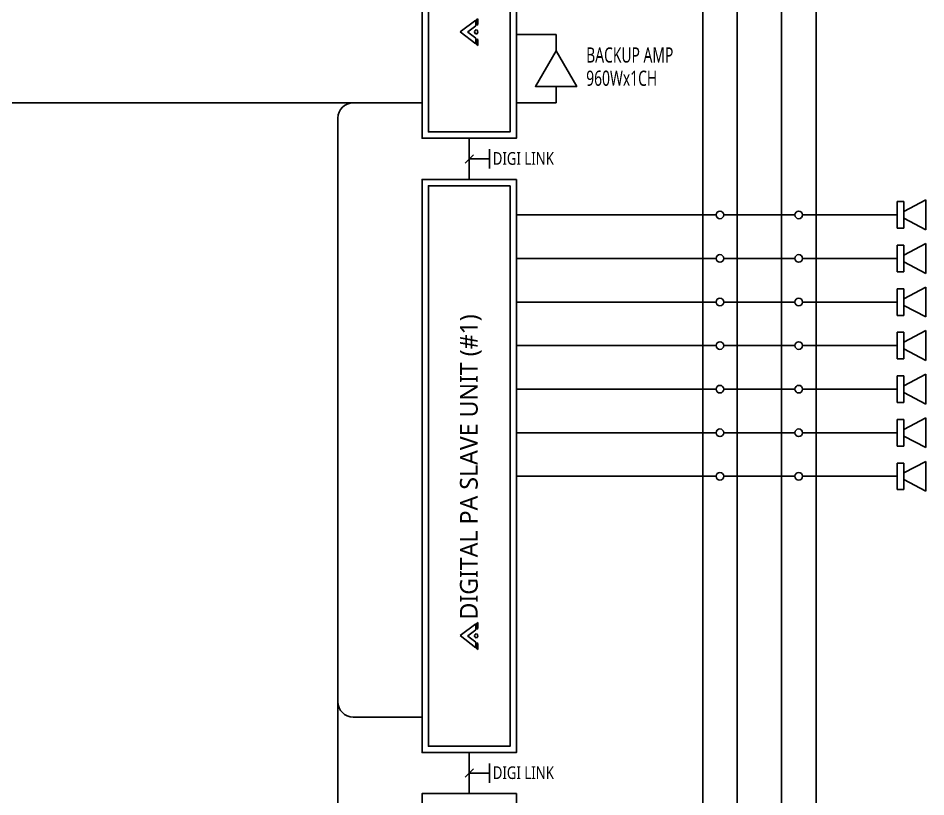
# Model space of a CAD drawing. Header units: millimetres. Extents: x 8410 to 16820, y 0 to 5940.
# Drawn here: x 10104 to 11895, y 3058 to 4595 of the extents above; entities that cross this region are included whole.
import ezdxf

# ---------------------------------------------------------------- set-up
doc = ezdxf.new("R2010")
doc.units = ezdxf.units.MM
doc.header["$LTSCALE"] = 500
for name, color, linetype in [('1', 1, 'Continuous'), ('2', 2, 'Continuous'), ('3', 3, 'Continuous'), ('4', 4, 'Continuous'), ('5', 5, 'Continuous'), ('6', 6, 'Continuous'), ('7', 7, 'Continuous')]:
    doc.layers.add(name, color=color, linetype=linetype)
doc.styles.add('sukwoo', font='malgun.ttf')

# ---------------------------------------------------------------- blocks, each defined once
blk = doc.blocks.new('A$C4FF60C7C')
at = {"layer": '3', "linetype": 'Continuous'}
for p, q in [((0, 27), (31.2, 50)), ((0, 27), (31.2, 50)), ((31.2, 38.4), (15.1, 26.7)), ((31.2, 38.4), (15.1, 26.7)), ((31.2, 50), (31.2, 38.4)), ((31.2, 50), (31.2, 38.4)), ((35, 52.8), (33.3, 51.6)), ((35, 52.8), (33.3, 51.6)), ((33.3, 51.6), (33.3, 39.9)), ((33.3, 51.6), (33.3, 39.9)), ((33.3, 39.9), (35, 41.1)), ((33.3, 39.9), (35, 41.1)), ((35, 41.1), (35, 52.8)), ((35, 41.1), (35, 52.8)), ((31.2, 2.9), (0, 27)), ((31.2, 2.9), (0, 27)), ((15.1, 26.7), (15.1, 26.2)), ((15.1, 26.7), (15.1, 26.2)), ((15.1, 26.2), (31.2, 14.2)), ((15.1, 26.2), (31.2, 14.2)), ((28.6, 26.6), (29.1, 28.6)), ((28.6, 26.6), (29.1, 28.6)), ((29.1, 24.6), (28.6, 26.6)), ((29.1, 24.6), (28.6, 26.6)), ((29.1, 28.6), (30.3, 30.1)), ((29.1, 28.6), (30.3, 30.1)), ((30.3, 23.1), (29.1, 24.6)), ((30.3, 23.1), (29.1, 24.6)), ((30.3, 30.1), (31.9, 30.6)), ((30.3, 30.1), (31.9, 30.6)), ((31.9, 22.6), (30.3, 23.1)), ((31.9, 22.6), (30.3, 23.1)), ((31.9, 30.6), (33.5, 30.1)), ((31.9, 30.6), (33.5, 30.1)), ((33.5, 23.1), (31.9, 22.6)), ((33.5, 23.1), (31.9, 22.6)), ((33.5, 30.1), (34.7, 28.6)), ((33.5, 30.1), (34.7, 28.6)), ((34.7, 24.6), (33.5, 23.1)), ((34.7, 24.6), (33.5, 23.1)), ((34.7, 28.6), (35.2, 26.6)), ((34.7, 28.6), (35.2, 26.6)), ((35.2, 26.6), (34.7, 24.6)), ((35.2, 26.6), (34.7, 24.6)), ((31.2, 14.2), (31.2, 2.9)), ((31.2, 14.2), (31.2, 2.9)), ((33.3, 12.7), (33.3, 1.3)), ((35, 11.4), (33.3, 12.7)), ((33.3, 12.7), (33.3, 1.3)), ((35, 11.4), (33.3, 12.7)), ((33.3, 1.3), (35, 0)), ((33.3, 1.3), (35, 0)), ((35, 0), (35, 11.4)), ((35, 0), (35, 11.4))]:
    blk.add_line(p, q, dxfattribs=at)
at = {"layer": '3'}
for p, q in [((35, 52.8), (33.3, 51.6)), ((35, 52.8), (33.3, 51.6)), ((33.3, 51.6), (33.3, 39.9)), ((33.3, 51.6), (33.3, 39.9)), ((33.3, 39.9), (35, 41.1)), ((33.3, 39.9), (35, 41.1)), ((35, 41.1), (35, 52.8)), ((35, 41.1), (35, 52.8)), ((33.3, 12.7), (33.3, 1.3)), ((35, 11.4), (33.3, 12.7)), ((33.3, 12.7), (33.3, 1.3)), ((35, 11.4), (33.3, 12.7)), ((33.3, 1.3), (35, 0)), ((33.3, 1.3), (35, 0)), ((35, 0), (35, 11.4)), ((35, 0), (35, 11.4))]:
    blk.add_line(p, q, dxfattribs=at)
blk = doc.blocks.new('GSG')
at = {"layer": '5'}
for p, q in [((-23.1, 17.9), (8.1, 40.9)), ((-23.1, 17.9), (8.1, 40.9)), ((8.1, 40.9), (8.1, 29.2)), ((8.1, 40.9), (8.1, 29.2)), ((11.9, 43.6), (10.2, 42.4)), ((11.9, 43.6), (10.2, 42.4)), ((11.9, 43.6), (10.2, 42.4)), ((11.9, 43.6), (10.2, 42.4)), ((10.2, 42.4), (10.2, 30.8)), ((10.2, 42.4), (10.2, 30.8)), ((10.2, 42.4), (10.2, 30.8)), ((10.2, 42.4), (10.2, 30.8)), ((11.9, 32), (11.9, 43.6)), ((11.9, 32), (11.9, 43.6)), ((11.9, 32), (11.9, 43.6)), ((11.9, 32), (11.9, 43.6)), ((8.1, 29.2), (-8, 17.5)), ((8.1, 29.2), (-8, 17.5)), ((5.5, 17.5), (5.9, 19.5)), ((5.5, 17.5), (5.9, 19.5)), ((5.9, 19.5), (7.1, 20.9)), ((5.9, 19.5), (7.1, 20.9)), ((7.1, 20.9), (8.8, 21.5)), ((7.1, 20.9), (8.8, 21.5)), ((8.8, 21.5), (10.4, 20.9)), ((8.8, 21.5), (10.4, 20.9)), ((10.2, 30.8), (11.9, 32)), ((10.2, 30.8), (11.9, 32)), ((10.2, 30.8), (11.9, 32)), ((10.2, 30.8), (11.9, 32)), ((10.4, 20.9), (11.6, 19.5)), ((10.4, 20.9), (11.6, 19.5)), ((11.6, 19.5), (12, 17.5)), ((11.6, 19.5), (12, 17.5)), ((8.1, -6.2), (-23.1, 17.9)), ((8.1, -6.2), (-23.1, 17.9)), ((-8, 17.5), (-8, 17.1)), ((-8, 17.5), (-8, 17.1)), ((-8, 17.1), (8.1, 5.1)), ((-8, 17.1), (8.1, 5.1)), ((5.9, 15.5), (5.5, 17.5)), ((5.9, 15.5), (5.5, 17.5)), ((7.1, 14), (5.9, 15.5)), ((7.1, 14), (5.9, 15.5)), ((8.8, 13.5), (7.1, 14)), ((8.8, 13.5), (7.1, 14)), ((8.1, 5.1), (8.1, -6.2)), ((8.1, 5.1), (8.1, -6.2)), ((10.4, 14), (8.8, 13.5)), ((10.4, 14), (8.8, 13.5)), ((10.2, 3.6), (10.2, -7.8)), ((11.9, 2.3), (10.2, 3.6)), ((10.2, 3.6), (10.2, -7.8)), ((11.9, 2.3), (10.2, 3.6)), ((10.2, 3.6), (10.2, -7.8)), ((11.9, 2.3), (10.2, 3.6)), ((10.2, 3.6), (10.2, -7.8)), ((11.9, 2.3), (10.2, 3.6)), ((11.6, 15.5), (10.4, 14)), ((11.6, 15.5), (10.4, 14)), ((12, 17.5), (11.6, 15.5)), ((12, 17.5), (11.6, 15.5)), ((11.9, -9.1), (11.9, 2.3)), ((11.9, -9.1), (11.9, 2.3)), ((11.9, -9.1), (11.9, 2.3)), ((11.9, -9.1), (11.9, 2.3)), ((10.2, -7.8), (11.9, -9.1)), ((10.2, -7.8), (11.9, -9.1)), ((10.2, -7.8), (11.9, -9.1)), ((10.2, -7.8), (11.9, -9.1))]:
    blk.add_line(p, q, dxfattribs=at)
blk = doc.blocks.new('A$C3F114D02')
for p, q in [((7.22, 31.03), (0, 31.03)), ((0, 31.03), (0, 1.77)), ((31.6, 32.81), (7.22, 20.07)), ((7.22, 1.77), (7.22, 31.03)), ((31.6, 0), (31.6, 32.81)), ((7.22, 12.74), (31.6, 0)), ((0, 1.77), (7.22, 1.77))]:
    blk.add_line(p, q)

msp = doc.modelspace()

# ---------------------------------------------------------------- linework, layer by layer
for p, q in [((11165.5, 4563), (11087.2, 4563)), ((11165.5, 4530.7), (11165.5, 4563)), ((11165.5, 4460.1), (11165.5, 4427.8)), ((11165.5, 4427.8), (11087.2, 4427.8)), ((10994.1, 4357.8), (10994.1, 4276.7)), ((10994.1, 3145.7), (10994.1, 3064.6))]:
    msp.add_line(p, q)
at = {"layer": '1'}
for points in [[(11087.2, 5488.9), (10901.1, 5488.9), (10901.1, 4357.8), (11087.2, 4357.8)], [(11074.7, 5476.4), (10913.6, 5476.4), (10913.6, 4370.3), (11074.7, 4370.3)], [(11087.2, 4276.7), (10901.1, 4276.7), (10901.1, 3145.7), (11087.2, 3145.7)], [(11074.7, 4264.2), (10913.6, 4264.2), (10913.6, 3158.2), (11074.7, 3158.2)], [(11087.2, 3064.6), (10901.1, 3064.6), (10901.1, 1933.5), (11087.2, 1933.5)]]:
    msp.add_lwpolyline(points, close=True, dxfattribs=at)
at = {"layer": '4'}
for p, q in [((9800.2, 4427.8), (10901.1, 4427.8)), ((10734.9, 4397.8), (10734.9, 595.7)), ((10764.9, 3215.7), (10901.1, 3215.7))]:
    msp.add_line(p, q, dxfattribs=at)
for centre, start, end in [((10764.9, 4397.8), 90, 180), ((10764.9, 3245.7), 180, 270)]:
    msp.add_arc(centre, 30, start, end, dxfattribs=at)
at = {"layer": '6'}
for p, q in [((11034.1, 4336.2), (11034.1, 4298.4)), ((11002.3, 4325.5), (10986, 4309.1)), ((11034.1, 4317.3), (10994.1, 4317.3)), ((11034.1, 3124), (11034.1, 3086.2)), ((11002.3, 3113.3), (10986, 3096.9)), ((11034.1, 3105.1), (10994.1, 3105.1))]:
    msp.add_line(p, q, dxfattribs=at)
for points in [[(11454.8, 5451.1), (11522.8, 5451.1), (11522.8, 721.4), (11454.8, 721.4)], [(11610.5, 5451.1), (11678.5, 5451.1), (11678.5, 721.4), (11610.5, 721.4)], [(11165.5, 4530.7), (11124.7, 4460.1), (11206.3, 4460.1)]]:
    msp.add_lwpolyline(points, close=True, dxfattribs=at)
for centre in [(11488.8, 4206.7), (11644.5, 4206.7), (11488.8, 4120.7), (11644.5, 4120.7), (11488.8, 4034.8), (11644.5, 4034.8), (11488.8, 3948.8), (11644.5, 3948.8), (11488.8, 3862.8), (11644.5, 3862.8), (11488.8, 3776.8), (11644.5, 3776.8), (11488.8, 3690.8), (11644.5, 3690.8)]:
    msp.add_circle(centre, 7.54, dxfattribs=at)
at = {"layer": '7'}
for p, q in [((11481.3, 4206.7), (11087.2, 4206.7)), ((11637, 4206.7), (11496.3, 4206.7)), ((11838.6, 4206.7), (11652, 4206.7)), ((11481.3, 4120.7), (11087.2, 4120.7)), ((11637, 4120.7), (11496.3, 4120.7)), ((11838.6, 4120.7), (11652, 4120.7)), ((11481.3, 4034.8), (11087.2, 4034.8)), ((11637, 4034.8), (11496.3, 4034.8)), ((11838.6, 4034.8), (11652, 4034.8)), ((11481.3, 3948.8), (11087.2, 3948.8)), ((11637, 3948.8), (11496.3, 3948.8)), ((11838.6, 3948.8), (11652, 3948.8)), ((11481.3, 3862.8), (11087.2, 3862.8)), ((11637, 3862.8), (11496.3, 3862.8)), ((11838.6, 3862.8), (11652, 3862.8)), ((11481.3, 3776.8), (11087.2, 3776.8)), ((11637, 3776.8), (11496.3, 3776.8)), ((11838.6, 3776.8), (11652, 3776.8)), ((11481.3, 3690.8), (11087.2, 3690.8)), ((11637, 3690.8), (11496.3, 3690.8)), ((11838.6, 3690.8), (11652, 3690.8))]:
    msp.add_line(p, q, dxfattribs=at)

# ---------------------------------------------------------------- block references
at = {"xscale": 1.793845045322087, "yscale": 1.793845045322087, "zscale": 1.793845045322087}
for p in [(11838.6, 4177.3), (11838.6, 4091.3), (11838.6, 4005.3), (11838.6, 3919.4), (11838.6, 3833.4), (11838.6, 3747.4), (11838.6, 3661.4)]:
    msp.add_blockref('A$C3F114D02', p, dxfattribs=at)
at = {"layer": '2'}
msp.add_blockref('GSG', (10999, 3358.5), dxfattribs=at)
at = {"layer": '6'}
msp.add_blockref('A$C4FF60C7C', (10975.9, 4541.1), dxfattribs=at)

# ---------------------------------------------------------------- texts
at = {"layer": '2', "style": 'sukwoo', "width": 0.7}
for s, p in [('BACKUP AMP', (11224.9, 4507.3)), ('960Wx1CH', (11224.9, 4461.4))]:
    msp.add_text(s, height=30, dxfattribs=at).set_placement(p)
at = {"layer": '5', "style": 'sukwoo'}
msp.add_text('DIGITAL PA SLAVE UNIT (#1)', height=35, rotation=90, dxfattribs=at).set_placement((11010.7, 3408.3))
at = {"layer": '6', "style": 'sukwoo', "width": 0.8}
for p in [(11040.4, 4305.6), (11040.4, 3093.5)]:
    msp.add_text('DIGI LINK', height=25, dxfattribs=at).set_placement(p)

doc.saveas('drawing.dxf')
